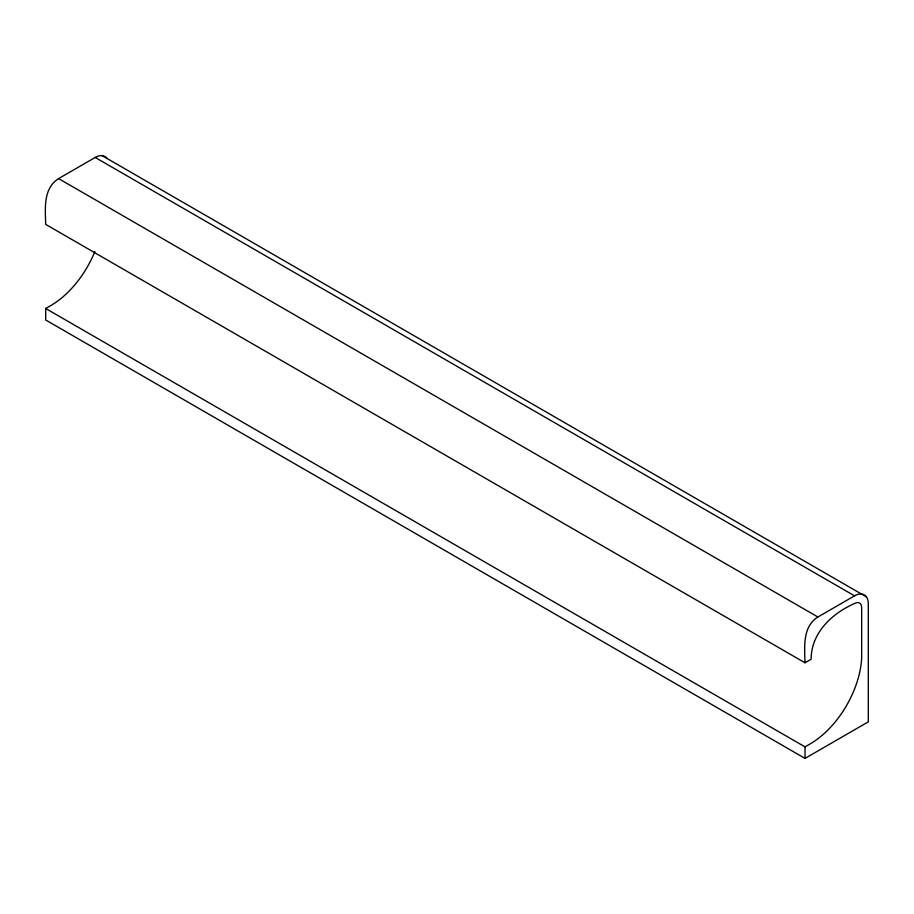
<?xml version="1.0" encoding="UTF-8"?>
<svg xmlns="http://www.w3.org/2000/svg" width="914" height="914" viewBox="0 0 914 914"><rect width="100%" height="100%" fill="white"/><g stroke="black" fill="none" stroke-linecap="round" stroke-linejoin="round"><path stroke-width="1.37" d="M58.587 178.596C43.015 188.433 45.254 208.586 45.7 224.398L805.028 662.787L811.129 659.257C811.152 632.945 831.911 613.454 854.533 603.514A10.077 5.815 -60 0 1 861.662 607.627L861.662 657.886A73.006 42.147 -60 0 1 810.112 743.939L805.028 746.875L45.7 308.486L45.7 319.991L805.028 758.391L868.3 721.854L868.3 603.8A19.468 11.242 -60 0 0 854.533 595.848L95.205 157.459L58.587 178.596L817.904 616.996L854.533 595.848M817.904 616.996C802.332 626.821 804.571 646.975 805.028 662.787M45.7 308.486L50.796 305.55A73.006 42.147 -60 0 0 94.85 251.578M102.094 155.608L866.461 596.911M805.028 746.875L805.028 758.391M95.205 157.459A19.468 11.242 -60 0 1 107.132 158.522"/></g></svg>
